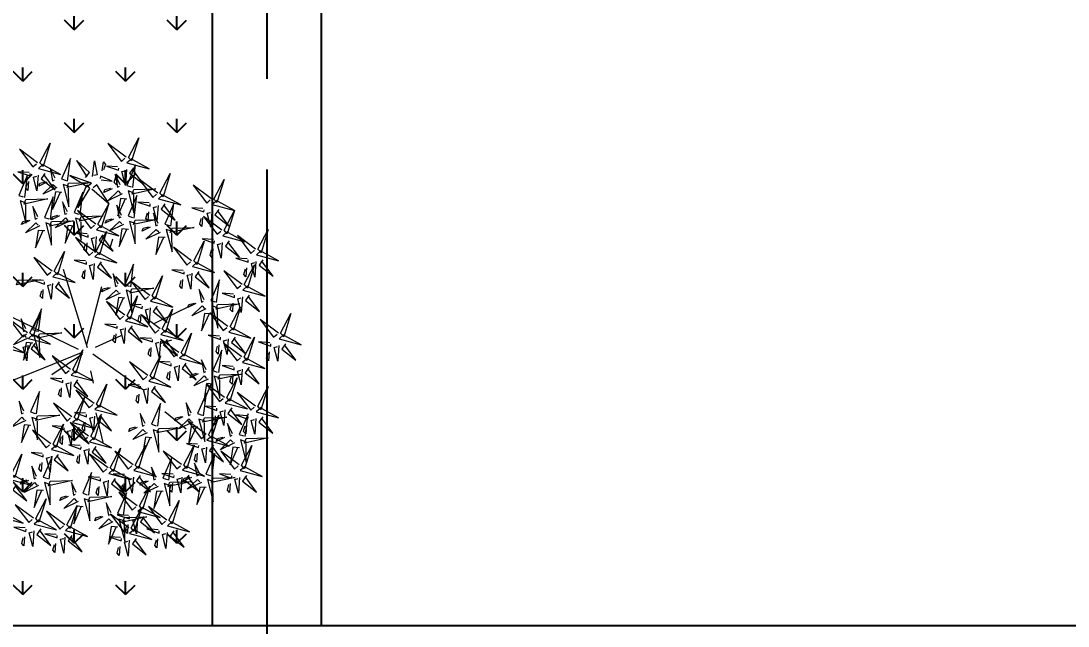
# Model space of a CAD drawing. Header units: inches. Extents: x -9 to 337, y -247 to 209.
# Drawn here: x 36.555 to 37.997, y 44.858 to 45.691 of the extents above; entities that cross this region are included whole.
import ezdxf
from ezdxf.enums import TextEntityAlignment as Align

# ---------------------------------------------------------------- set-up
doc = ezdxf.new("R2010")
doc.units = ezdxf.units.IN
doc.header["$MEASUREMENT"] = 0
doc.header["$PDMODE"] = 34
doc.linetypes.add('CENTER2', pattern=[1.125, 0.75, -0.125, 0.125, -0.125])
doc.layers.add('Croto', color=16, linetype='Continuous', lineweight=5)
doc.styles.add('MONOTXT4', font='monotxt4.shx')
doc.styles.get("Standard").update_dxf_attribs({"font": 'arial.ttf'})
doc.dimstyles.new('E100', dxfattribs={"dimtxt": 0.15, "dimasz": 0.2, "dimexe": 0.15, "dimexo": 0.02, "dimgap": 0.09, "dimtad": 1, "dimzin": 0, "dimdsep": 46, "dimtxsty": 'MONOTXT4', "dimblk": 'DOTSMALL', "dimcen": 0.01, "dimdle": 0.15, "dimclrd": 1, "dimclre": 1, "dimclrt": 2, "dimadec": 0, "dimazin": 0, "dimtfac": 1, "dimtofl": 0, "dimtmove": 1, "dimatfit": 1, "dimldrblk": 'OPEN90', "dimfxl": 1, "dimtolj": 1, "dimtzin": 0, "dimarcsym": 0})

# ---------------------------------------------------------------- blocks, each defined once
blk = doc.blocks.new('A$C1CBF2075')
at = {"layer": 'Croto', "color": 32}
for p, q in [((0.3343, 0.3387), (0.3848, 0.4588)), ((0.3222, 0.3315), (0.2717, 0.4443)), ((0.1972, 0.4227), (0.1852, 0.4299)), ((0.3198, 0.3363), (0.2453, 0.3867)), ((0.4088, 0.3579), (0.4425, 0.3699)), ((0.3319, 0.3315), (0.4088, 0.3579)), ((0.3343, 0.3291), (0.3896, 0.3363)), ((0.3126, 0.3242), (0.2717, 0.3122)), ((0.3222, 0.3194), (0.3006, 0.2282)), ((0.3415, 0.3026), (0.3511, 0.2858)), ((0.2236, 0.293), (0.1611, 0.2762)), ((0.2357, 0.2642), (0.2188, 0.257)), ((0.3776, 0.2498), (0.3992, 0.209)), ((0.2982, 0.1825), (0.291, 0.1417))]:
    blk.add_line(p, q, dxfattribs=at)
at = {"layer": 'Croto', "color": 22}
for points in [[(0.1948, 0.5909), (0.202, 0.6245), (0.2044, 0.5909), (0.1972, 0.5909)], [(0.214, 0.5885), (0.2261, 0.6005), (0.2164, 0.5836), (0.214, 0.586)], [(0.19, 0.5836), (0.1996, 0.5836), (0.1804, 0.5548), (0.19, 0.5812)], [(0.1905, 0.556), (0.186, 0.5723), (0.1959, 0.5557), (0.1926, 0.5548)], [(0.2068, 0.5764), (0.2236, 0.5596), (0.214, 0.5788), (0.2092, 0.5764)], [(0.2236, 0.5788), (0.2333, 0.5692), (0.2333, 0.574), (0.2261, 0.5788)], [(0.2036, 0.5596), (0.2167, 0.5633), (0.2125, 0.5656), (0.2048, 0.5617)], [(0.2478, 0.5567), (0.2525, 0.565), (0.2682, 0.5341), (0.2499, 0.5555)], [(0.1635, 0.515), (0.1539, 0.5143), (0.1711, 0.5444), (0.1633, 0.5174)], [(0.1799, 0.5371), (0.1541, 0.5158), (0.1862, 0.5336), (0.1799, 0.5371)], [(0.1829, 0.5327), (0.1876, 0.541), (0.2033, 0.5101), (0.185, 0.5315)], [(0.1969, 0.533), (0.2037, 0.5402), (0.2244, 0.5231), (0.1981, 0.5351)], [(0.1974, 0.5438), (0.2204, 0.5502), (0.1989, 0.5512), (0.1986, 0.5459)], [(0.2367, 0.514), (0.211, 0.5368), (0.2414, 0.5223), (0.2379, 0.5161)], [(0.2482, 0.5295), (0.2437, 0.5459), (0.2536, 0.5293), (0.2503, 0.5284)], [(0.2613, 0.5332), (0.2744, 0.5369), (0.2702, 0.5392), (0.2625, 0.5353)], [(0.2098, 0.5055), (0.2052, 0.5219), (0.2151, 0.5053), (0.2119, 0.5043)], [(0.1398, 0.5085), (0.1287, 0.4957), (0.1371, 0.5131), (0.1397, 0.5109)], [(0.1982, 0.4899), (0.1725, 0.5127), (0.2029, 0.4983), (0.1994, 0.492)], [(0.2229, 0.5092), (0.2359, 0.5128), (0.2318, 0.5152), (0.224, 0.5113)], [(0.2406, 0.5062), (0.2453, 0.5146), (0.261, 0.4837), (0.2427, 0.5051)], [(0.2546, 0.5066), (0.2614, 0.5138), (0.2821, 0.4966), (0.2558, 0.5087)], [(0.0842, 0.502), (0.0938, 0.502), (0.0745, 0.4732), (0.0842, 0.4996)], [(0.1363, 0.4876), (0.1494, 0.4912), (0.1452, 0.4936), (0.1375, 0.4897)], [(0.19, 0.4636), (0.1972, 0.4972), (0.1996, 0.4636), (0.1924, 0.4636)], [(0.2021, 0.4822), (0.2069, 0.4906), (0.2225, 0.4597), (0.2042, 0.481)], [(0.2161, 0.4826), (0.223, 0.4898), (0.2436, 0.4726), (0.2173, 0.4847)], [(0.2167, 0.4933), (0.2396, 0.4997), (0.2181, 0.5008), (0.2179, 0.4954)], [(0.1301, 0.4717), (0.153, 0.4781), (0.1316, 0.4792), (0.1313, 0.4738)], [(0.1991, 0.4867), (0.1733, 0.4653), (0.2054, 0.4831), (0.1991, 0.4867)], [(0.1156, 0.4606), (0.1203, 0.469), (0.1359, 0.4381), (0.1176, 0.4594)], [(0.1296, 0.461), (0.1364, 0.4682), (0.157, 0.451), (0.1307, 0.4631)], [(0.1876, 0.4612), (0.1563, 0.4732), (0.1876, 0.4539), (0.1876, 0.4612)], [(0.2092, 0.4612), (0.2212, 0.4732), (0.2116, 0.4564), (0.2092, 0.4588)], [(0.2838, 0.4515), (0.2525, 0.4636), (0.2838, 0.4443), (0.2838, 0.4515)], [(0.3054, 0.4515), (0.3174, 0.4636), (0.3078, 0.4467), (0.3054, 0.4491)], [(0.1405, 0.4323), (0.1148, 0.4551), (0.1452, 0.4407), (0.1417, 0.4344)], [(0.1651, 0.4515), (0.1782, 0.4552), (0.174, 0.4576), (0.1663, 0.4536)], [(0.1852, 0.4564), (0.1948, 0.4564), (0.1756, 0.4275), (0.1852, 0.4539)], [(0.1924, 0.4443), (0.202, 0.4419), (0.1972, 0.4155), (0.1948, 0.4443)], [(0.202, 0.4491), (0.2188, 0.4323), (0.2092, 0.4515), (0.2044, 0.4491)], [(0.2188, 0.4515), (0.2285, 0.4419), (0.2285, 0.4467), (0.2212, 0.4515)], [(0.2381, 0.4323), (0.2501, 0.4443), (0.2405, 0.4275), (0.2381, 0.4299)], [(0.2814, 0.4467), (0.291, 0.4467), (0.2717, 0.4179), (0.2814, 0.4443)], [(0.1414, 0.429), (0.1156, 0.4077), (0.1477, 0.4255), (0.1414, 0.429)], [(0.1584, 0.425), (0.1652, 0.4322), (0.1859, 0.415), (0.1596, 0.427)], [(0.214, 0.4275), (0.2236, 0.4275), (0.2044, 0.3987), (0.214, 0.4251)], [(0.2886, 0.4347), (0.2982, 0.4323), (0.2934, 0.4059), (0.291, 0.4347)], [(0.2982, 0.4395), (0.315, 0.4227), (0.3054, 0.4419), (0.3006, 0.4395)], [(0.3733, 0.4142), (0.3687, 0.4306), (0.3787, 0.414), (0.3754, 0.4131)], [(0.3752, 0.4083), (0.3824, 0.4419), (0.3848, 0.4083), (0.3776, 0.4083)], [(0.101, 0.4227), (0.1178, 0.4059), (0.1082, 0.4251), (0.1034, 0.4227)], [(0.1315, 0.4059), (0.1446, 0.4096), (0.1404, 0.4119), (0.1327, 0.408)], [(0.2212, 0.4155), (0.2309, 0.4131), (0.2261, 0.3867), (0.2236, 0.4155)], [(0.2309, 0.4203), (0.2477, 0.4035), (0.2381, 0.4227), (0.2333, 0.4203)], [(0.2477, 0.4227), (0.2573, 0.4131), (0.2573, 0.4179), (0.2501, 0.4227)], [(0.3617, 0.3987), (0.336, 0.4215), (0.3665, 0.407), (0.3629, 0.4008)], [(0.3727, 0.4059), (0.3415, 0.4179), (0.3727, 0.3987), (0.3727, 0.4059)], [(0.4088, 0.4179), (0.4184, 0.4179), (0.3992, 0.3891), (0.4088, 0.4155)], [(0.1253, 0.3901), (0.1482, 0.3965), (0.1267, 0.3975), (0.1265, 0.3921)], [(0.3627, 0.3954), (0.3368, 0.3741), (0.3689, 0.3919), (0.3627, 0.3954)], [(0.3703, 0.4011), (0.38, 0.4011), (0.3607, 0.3723), (0.3703, 0.3987)], [(0.3657, 0.3909), (0.3704, 0.3993), (0.386, 0.3684), (0.3677, 0.3898)], [(0.3872, 0.3939), (0.404, 0.3771), (0.3944, 0.3963), (0.3896, 0.3939)], [(0.1248, 0.3793), (0.1316, 0.3865), (0.1522, 0.3693), (0.1259, 0.3814)], [(0.2373, 0.3771), (0.2504, 0.3807), (0.2462, 0.3831), (0.2385, 0.3792)], [(0.3776, 0.3891), (0.3872, 0.3867), (0.3824, 0.3603), (0.38, 0.3891)], [(0.2311, 0.3612), (0.254, 0.3676), (0.2326, 0.3687), (0.2323, 0.3633)], [(0.2477, 0.3315), (0.2549, 0.3651), (0.2573, 0.3315), (0.2501, 0.3315)], [(0.1178, 0.3267), (0.125, 0.3603), (0.1275, 0.3267), (0.1202, 0.3267)], [(0.2136, 0.3546), (0.1877, 0.3332), (0.2198, 0.351), (0.2136, 0.3546)], [(0.1996, 0.3291), (0.2068, 0.3627), (0.2092, 0.3291), (0.202, 0.3291)], [(0.2166, 0.3501), (0.2213, 0.3585), (0.2369, 0.3276), (0.2187, 0.3489)], [(0.2306, 0.3505), (0.2374, 0.3577), (0.258, 0.3405), (0.2317, 0.3526)], [(0.3631, 0.3242), (0.3703, 0.3579), (0.3727, 0.3242), (0.3655, 0.3242)], [(0.1371, 0.3242), (0.1491, 0.3363), (0.1395, 0.3194), (0.1371, 0.3218)], [(0.2453, 0.3291), (0.214, 0.3411), (0.2453, 0.3218), (0.2453, 0.3291)], [(0.2188, 0.3267), (0.2309, 0.3387), (0.2212, 0.3218), (0.2188, 0.3242)], [(0.2669, 0.3291), (0.279, 0.3411), (0.2693, 0.3242), (0.2669, 0.3267)], [(0.3824, 0.3218), (0.3944, 0.3339), (0.3848, 0.317), (0.3824, 0.3194)], [(0.4575, 0.323), (0.4529, 0.3394), (0.4628, 0.3227), (0.4595, 0.3218)], [(0.2285, 0.317), (0.2381, 0.3074), (0.2381, 0.3122), (0.2309, 0.317)], [(0.2429, 0.3242), (0.2525, 0.3242), (0.2333, 0.2954), (0.2429, 0.3218)], [(0.2766, 0.3194), (0.2862, 0.3098), (0.2862, 0.3146), (0.279, 0.3194)], [(0.3583, 0.317), (0.3679, 0.317), (0.3487, 0.2882), (0.3583, 0.3146)], [(0.4644, 0.3108), (0.4873, 0.3172), (0.4658, 0.3183), (0.4656, 0.3129)], [(0.1467, 0.3146), (0.1563, 0.305), (0.1563, 0.3098), (0.1491, 0.3146)], [(0.202, 0.3098), (0.2116, 0.3074), (0.2068, 0.281), (0.2044, 0.3098)], [(0.2212, 0.281), (0.2285, 0.3146), (0.2309, 0.281), (0.2236, 0.281)], [(0.2501, 0.3122), (0.2597, 0.3098), (0.2549, 0.2834), (0.2525, 0.3122)], [(0.3655, 0.305), (0.3752, 0.3026), (0.3703, 0.2762), (0.3679, 0.305)], [(0.3752, 0.3098), (0.392, 0.293), (0.3824, 0.3122), (0.3776, 0.3098)], [(0.392, 0.3122), (0.4016, 0.3026), (0.4016, 0.3074), (0.3944, 0.3122)], [(0.4088, 0.269), (0.416, 0.3026), (0.4184, 0.269), (0.4112, 0.269)], [(0.4468, 0.3041), (0.421, 0.2828), (0.4531, 0.3006), (0.4468, 0.3041)], [(0.4498, 0.2997), (0.4546, 0.3081), (0.4702, 0.2771), (0.4519, 0.2985)], [(0.4638, 0.3001), (0.4706, 0.3073), (0.4913, 0.2901), (0.465, 0.3022)], [(0.2188, 0.2786), (0.1876, 0.2906), (0.2188, 0.2714), (0.2188, 0.2786)], [(0.2405, 0.2786), (0.2525, 0.2906), (0.2429, 0.2738), (0.2405, 0.2762)], [(0.4593, 0.2594), (0.4665, 0.293), (0.4689, 0.2594), (0.4617, 0.2594)], [(0.2164, 0.2738), (0.2261, 0.2738), (0.2068, 0.245), (0.2164, 0.2714)], [(0.2333, 0.2666), (0.2501, 0.2498), (0.2405, 0.269), (0.2357, 0.2666)], [(0.2501, 0.269), (0.2597, 0.2594), (0.2597, 0.2642), (0.2525, 0.269)], [(0.2814, 0.2402), (0.2886, 0.2738), (0.291, 0.2402), (0.2838, 0.2402)], [(0.4064, 0.2666), (0.3752, 0.2786), (0.4064, 0.2594), (0.4064, 0.2666)], [(0.3896, 0.2594), (0.4016, 0.2714), (0.392, 0.2546), (0.3896, 0.257)], [(0.4281, 0.2666), (0.4401, 0.2786), (0.4305, 0.2618), (0.4281, 0.2642)], [(0.4786, 0.257), (0.4906, 0.269), (0.481, 0.2522), (0.4786, 0.2546)], [(0.5339, 0.2642), (0.5026, 0.2762), (0.5339, 0.257), (0.5339, 0.2642)], [(0.1348, 0.2468), (0.1395, 0.2552), (0.1552, 0.2243), (0.1369, 0.2457)], [(0.2236, 0.2618), (0.2333, 0.2594), (0.2285, 0.233), (0.2261, 0.2618)], [(0.3655, 0.2546), (0.3752, 0.2546), (0.3559, 0.2258), (0.3655, 0.2522)], [(0.404, 0.2618), (0.4136, 0.2618), (0.3944, 0.233), (0.404, 0.2594)], [(0.4208, 0.2546), (0.4377, 0.2378), (0.4281, 0.257), (0.4232, 0.2546)], [(0.4377, 0.257), (0.4473, 0.2474), (0.4473, 0.2522), (0.4401, 0.257)], [(0.5315, 0.2594), (0.5411, 0.2594), (0.5218, 0.2306), (0.5315, 0.257)], [(0.2212, 0.233), (0.19, 0.245), (0.2212, 0.2258), (0.2212, 0.233)], [(0.2429, 0.233), (0.2549, 0.245), (0.2453, 0.2282), (0.2429, 0.2306)], [(0.3006, 0.2378), (0.3126, 0.2498), (0.303, 0.233), (0.3006, 0.2354)], [(0.3727, 0.2426), (0.3824, 0.2402), (0.3776, 0.2138), (0.3752, 0.2426)], [(0.4064, 0.2282), (0.3752, 0.2402), (0.4064, 0.221), (0.4064, 0.2282)], [(0.3824, 0.2474), (0.3992, 0.2306), (0.3896, 0.2498), (0.3848, 0.2474)], [(0.3992, 0.2498), (0.4088, 0.2402), (0.4088, 0.245), (0.4016, 0.2498)], [(0.4112, 0.2498), (0.4208, 0.2474), (0.416, 0.221), (0.4136, 0.2498)], [(0.4281, 0.2282), (0.4401, 0.2402), (0.4305, 0.2234), (0.4281, 0.2258)], [(0.4545, 0.2522), (0.4641, 0.2522), (0.4449, 0.2234), (0.4545, 0.2498)], [(0.4964, 0.2209), (0.4707, 0.2437), (0.5011, 0.2293), (0.4976, 0.223)], [(0.4713, 0.245), (0.4882, 0.2282), (0.4786, 0.2474), (0.4737, 0.245)], [(0.4882, 0.2474), (0.4978, 0.2378), (0.4978, 0.2426), (0.4906, 0.2474)], [(0.5211, 0.2402), (0.5341, 0.2438), (0.53, 0.2462), (0.5222, 0.2423)], [(0.2188, 0.2282), (0.2285, 0.2282), (0.2092, 0.1994), (0.2188, 0.2258)], [(0.2357, 0.221), (0.2525, 0.2042), (0.2429, 0.2234), (0.2381, 0.221)], [(0.2525, 0.2234), (0.2621, 0.2138), (0.2621, 0.2186), (0.2549, 0.2234)], [(0.2766, 0.233), (0.2862, 0.233), (0.2669, 0.2042), (0.2766, 0.2306)], [(0.3102, 0.2282), (0.3198, 0.2186), (0.3198, 0.2234), (0.3126, 0.2282)], [(0.404, 0.2234), (0.4136, 0.2234), (0.3944, 0.1945), (0.404, 0.221)], [(0.5149, 0.2243), (0.5378, 0.2307), (0.5163, 0.2318), (0.5161, 0.2264)], [(0.5531, 0.1921), (0.5603, 0.2258), (0.5627, 0.1921), (0.5555, 0.1921)], [(0.5796, 0.2258), (0.5892, 0.2258), (0.5699, 0.197), (0.5796, 0.2234)], [(0.2261, 0.2162), (0.2357, 0.2138), (0.2309, 0.1873), (0.2285, 0.2162)], [(0.2838, 0.221), (0.2934, 0.2186), (0.2886, 0.1921), (0.2862, 0.221)], [(0.4112, 0.2114), (0.4208, 0.209), (0.416, 0.1825), (0.4136, 0.2114)], [(0.4208, 0.2162), (0.4377, 0.1994), (0.4281, 0.2186), (0.4232, 0.2162)], [(0.4377, 0.2186), (0.4473, 0.209), (0.4473, 0.2138), (0.4401, 0.2186)], [(0.4973, 0.2177), (0.4715, 0.1963), (0.5036, 0.2141), (0.4973, 0.2177)], [(0.5143, 0.2136), (0.5211, 0.2208), (0.5418, 0.2036), (0.5155, 0.2157)], [(0.1443, 0.197), (0.1539, 0.1945), (0.1491, 0.1681), (0.1467, 0.197)], [(0.2229, 0.1921), (0.2359, 0.1958), (0.2318, 0.1982), (0.224, 0.1942)], [(0.3209, 0.1729), (0.2951, 0.1957), (0.3256, 0.1813), (0.322, 0.175)], [(0.3455, 0.1921), (0.3586, 0.1958), (0.3544, 0.1982), (0.3467, 0.1942)], [(0.4791, 0.1789), (0.4745, 0.1952), (0.4845, 0.1786), (0.4812, 0.1777)], [(0.5507, 0.1897), (0.5194, 0.2018), (0.5507, 0.1825), (0.5507, 0.1897)], [(0.5723, 0.1897), (0.5844, 0.2018), (0.5747, 0.1849), (0.5723, 0.1873)], [(0.2167, 0.1763), (0.2396, 0.1827), (0.2181, 0.1838), (0.2179, 0.1784)], [(0.3393, 0.1763), (0.3622, 0.1827), (0.3408, 0.1838), (0.3405, 0.1784)], [(0.3872, 0.1537), (0.3944, 0.1873), (0.3968, 0.1537), (0.3896, 0.1537)], [(0.4377, 0.1729), (0.4497, 0.1849), (0.4401, 0.1681), (0.4377, 0.1705)], [(0.4676, 0.1633), (0.4418, 0.1861), (0.4723, 0.1717), (0.4687, 0.1654)], [(0.486, 0.1667), (0.5089, 0.1731), (0.4875, 0.1741), (0.4872, 0.1688)], [(0.5483, 0.1849), (0.5579, 0.1849), (0.5387, 0.1561), (0.5483, 0.1825)], [(0.5651, 0.1777), (0.582, 0.1609), (0.5723, 0.1801), (0.5675, 0.1777)], [(0.582, 0.1801), (0.5916, 0.1705), (0.5916, 0.1753), (0.5844, 0.1801)], [(0.2161, 0.1656), (0.223, 0.1728), (0.2436, 0.1556), (0.2173, 0.1676)], [(0.3248, 0.1652), (0.3295, 0.1735), (0.3452, 0.1426), (0.3269, 0.164)], [(0.3388, 0.1656), (0.3456, 0.1728), (0.3662, 0.1556), (0.34, 0.1676)], [(0.4136, 0.1681), (0.4232, 0.1681), (0.404, 0.1393), (0.4136, 0.1657)], [(0.4064, 0.1513), (0.4184, 0.1633), (0.4088, 0.1465), (0.4064, 0.1489)], [(0.4305, 0.1609), (0.4473, 0.1441), (0.4377, 0.1633), (0.4329, 0.1609)], [(0.4685, 0.16), (0.4426, 0.1387), (0.4747, 0.1565), (0.4685, 0.16)], [(0.4473, 0.1633), (0.4569, 0.1537), (0.4569, 0.1585), (0.4497, 0.1633)], [(0.4208, 0.1561), (0.4305, 0.1537), (0.4257, 0.1273), (0.4232, 0.1561)], [(0.19, 0.0985), (0.1972, 0.1321), (0.1996, 0.0985), (0.1924, 0.0985)], [(0.2622, 0.1315), (0.267, 0.1399), (0.2826, 0.109), (0.2643, 0.1304)], [(0.416, 0.1417), (0.4257, 0.1321), (0.4257, 0.1369), (0.4184, 0.1417)], [(0.4483, 0.1056), (0.4226, 0.1285), (0.453, 0.114), (0.4495, 0.1077)], [(0.3617, 0.1008), (0.336, 0.1236), (0.3665, 0.1092), (0.3629, 0.1029)], [(0.4497, 0.0793), (0.4593, 0.0793), (0.4401, 0.0504), (0.4497, 0.0769)], [(0.4016, 0.0552), (0.3703, 0.0673), (0.4016, 0.048), (0.4016, 0.0552)], [(0.3097, 0.0591), (0.2839, 0.0378), (0.316, 0.0556), (0.3097, 0.0591)]]:
    blk.add_lwpolyline(points, dxfattribs=at)
at = {"layer": 'Croto', "color": 40}
for points in [[(0.1924, 0.5885), (0.1611, 0.6005), (0.1924, 0.5812), (0.1924, 0.5885)], [(0.2439, 0.5644), (0.2182, 0.5872), (0.2486, 0.5728), (0.2451, 0.5665)], [(0.1972, 0.5716), (0.2068, 0.5692), (0.202, 0.5428), (0.1996, 0.5716)], [(0.1554, 0.5265), (0.1457, 0.5282), (0.1486, 0.5549), (0.153, 0.5263)], [(0.2448, 0.5611), (0.219, 0.5398), (0.2511, 0.5576), (0.2448, 0.5611)], [(0.1462, 0.521), (0.1282, 0.5366), (0.1392, 0.5181), (0.1438, 0.5208)], [(0.2552, 0.5174), (0.2781, 0.5238), (0.2566, 0.5248), (0.2563, 0.5194)], [(0.1614, 0.5101), (0.1935, 0.5003), (0.1609, 0.5172), (0.1614, 0.5101)], [(0.2376, 0.5107), (0.2118, 0.4894), (0.2439, 0.5071), (0.2376, 0.5107)], [(0.3338, 0.4771), (0.308, 0.4557), (0.3401, 0.4735), (0.3338, 0.4771)], [(0.152, 0.4479), (0.1475, 0.4642), (0.1574, 0.4476), (0.1541, 0.4467)], [(0.2188, 0.4347), (0.2261, 0.4684), (0.2285, 0.4347), (0.2212, 0.4347)], [(0.1444, 0.4246), (0.1491, 0.4329), (0.1648, 0.402), (0.1465, 0.4234)], [(0.3797, 0.3913), (0.3865, 0.3985), (0.4071, 0.3814), (0.3808, 0.3934)], [(0.3802, 0.4021), (0.4031, 0.4085), (0.3817, 0.4095), (0.3814, 0.4042)], [(0.2242, 0.3734), (0.2196, 0.3898), (0.2296, 0.3732), (0.2263, 0.3722)], [(0.1948, 0.3218), (0.2044, 0.3218), (0.1852, 0.293), (0.1948, 0.3194)], [(0.2597, 0.317), (0.2766, 0.3002), (0.2669, 0.3194), (0.2621, 0.317)], [(0.3703, 0.2618), (0.3776, 0.2954), (0.38, 0.2618), (0.3727, 0.2618)], [(0.2236, 0.2354), (0.2309, 0.269), (0.2333, 0.2354), (0.2261, 0.2354)], [(0.4569, 0.257), (0.4257, 0.269), (0.4569, 0.2498), (0.4569, 0.257)], [(0.508, 0.2365), (0.5034, 0.2529), (0.5133, 0.2362), (0.51, 0.2353)], [(0.5387, 0.2474), (0.5483, 0.245), (0.5435, 0.2186), (0.5411, 0.2474)], [(0.4184, 0.1753), (0.4257, 0.209), (0.4281, 0.1753), (0.4208, 0.1753)], [(0.4922, 0.1825), (0.5053, 0.1862), (0.5011, 0.1885), (0.4934, 0.1846)], [(0.5242, 0.1537), (0.5315, 0.1873), (0.5339, 0.1537), (0.5267, 0.1537)], [(0.5555, 0.1729), (0.5651, 0.1705), (0.5603, 0.1441), (0.5579, 0.1729)]]:
    blk.add_lwpolyline(points, dxfattribs=at)
at = {"layer": 'Croto', "color": 16}
for points in [[(0.179, 0.5404), (0.1532, 0.5632), (0.1837, 0.5488), (0.1802, 0.5425)], [(0.089, 0.5092), (0.0962, 0.5428), (0.0986, 0.5092), (0.0914, 0.5092)], [(0.1296, 0.5174), (0.1193, 0.5263), (0.1196, 0.5215), (0.1272, 0.5173)], [(0.0866, 0.5068), (0.0553, 0.5188), (0.0866, 0.4996), (0.0866, 0.5068)], [(0.1082, 0.5068), (0.1202, 0.5188), (0.1106, 0.502), (0.1082, 0.5044)], [(0.1592, 0.5075), (0.1544, 0.4734), (0.1496, 0.5068), (0.1568, 0.5073)], [(0.1116, 0.4683), (0.0859, 0.4911), (0.1164, 0.4767), (0.1128, 0.4704)], [(0.0914, 0.49), (0.101, 0.4876), (0.0962, 0.4612), (0.0938, 0.49)], [(0.101, 0.4948), (0.1178, 0.478), (0.1082, 0.4972), (0.1034, 0.4948)], [(0.1178, 0.4972), (0.1275, 0.4876), (0.1275, 0.4924), (0.1202, 0.4972)], [(0.1232, 0.4839), (0.1186, 0.5003), (0.1286, 0.4836), (0.1253, 0.4827)], [(0.2862, 0.4539), (0.2934, 0.4876), (0.2958, 0.4539), (0.2886, 0.4539)], [(0.1126, 0.4651), (0.0867, 0.4437), (0.1188, 0.4615), (0.1126, 0.4651)], [(0.089, 0.4371), (0.0962, 0.4708), (0.0986, 0.4371), (0.0914, 0.4371)], [(0.0866, 0.4347), (0.0553, 0.4467), (0.0866, 0.4275), (0.0866, 0.4347)], [(0.1082, 0.4347), (0.1202, 0.4467), (0.1106, 0.4299), (0.1082, 0.4323)], [(0.159, 0.4357), (0.1819, 0.4421), (0.1604, 0.4432), (0.1601, 0.4378)], [(0.2164, 0.4323), (0.1852, 0.4443), (0.2164, 0.4251), (0.2164, 0.4323)], [(0.0842, 0.4299), (0.0938, 0.4299), (0.0745, 0.4011), (0.0842, 0.4275)], [(0.315, 0.4419), (0.3246, 0.4323), (0.3246, 0.4371), (0.3174, 0.4419)], [(0.0337, 0.3771), (0.0409, 0.4107), (0.0433, 0.3771), (0.0361, 0.3771)], [(0.0914, 0.4179), (0.101, 0.4155), (0.0962, 0.3891), (0.0938, 0.4179)], [(0.1184, 0.4022), (0.1138, 0.4186), (0.1237, 0.402), (0.1205, 0.4011)], [(0.1178, 0.4251), (0.1275, 0.4155), (0.1275, 0.4203), (0.1202, 0.4251)], [(0.1068, 0.3867), (0.0811, 0.4095), (0.1116, 0.395), (0.108, 0.3888)], [(0.0313, 0.3747), (0, 0.3867), (0.0313, 0.3675), (0.0313, 0.3747)], [(0.0529, 0.3747), (0.0649, 0.3867), (0.0553, 0.3699), (0.0529, 0.3723)], [(0.1077, 0.3834), (0.0819, 0.3621), (0.114, 0.3798), (0.1077, 0.3834)], [(0.1107, 0.3789), (0.1155, 0.3873), (0.1311, 0.3564), (0.1128, 0.3778)], [(0.2126, 0.3578), (0.1869, 0.3806), (0.2174, 0.3662), (0.2138, 0.3599)], [(0.0289, 0.3699), (0.0385, 0.3699), (0.0192, 0.3411), (0.0289, 0.3675)], [(0.0457, 0.3627), (0.0625, 0.3459), (0.0529, 0.3651), (0.0481, 0.3627)], [(0.0529, 0.3315), (0.0601, 0.3651), (0.0625, 0.3315), (0.0553, 0.3315)], [(0.0625, 0.3651), (0.0721, 0.3555), (0.0721, 0.3603), (0.0649, 0.3651)], [(0.0361, 0.3579), (0.0457, 0.3555), (0.0409, 0.3291), (0.0385, 0.3579)], [(0.0505, 0.3291), (0.0192, 0.3411), (0.0505, 0.3218), (0.0505, 0.3291)], [(0.0721, 0.3291), (0.0842, 0.3411), (0.0745, 0.3242), (0.0721, 0.3267)], [(0.1154, 0.3242), (0.0842, 0.3363), (0.1154, 0.317), (0.1154, 0.3242)], [(0.1972, 0.3267), (0.1659, 0.3387), (0.1972, 0.3194), (0.1972, 0.3267)], [(0.3607, 0.3218), (0.3295, 0.3339), (0.3607, 0.3146), (0.3607, 0.3218)], [(0.0481, 0.3242), (0.0577, 0.3242), (0.0385, 0.2954), (0.0481, 0.3218)], [(0.0649, 0.317), (0.0818, 0.3002), (0.0721, 0.3194), (0.0673, 0.317)], [(0.0818, 0.3194), (0.0914, 0.3098), (0.0914, 0.3146), (0.0842, 0.3194)], [(0.113, 0.3194), (0.1226, 0.3194), (0.1034, 0.2906), (0.113, 0.317)], [(0.2116, 0.3146), (0.2285, 0.2978), (0.2188, 0.317), (0.214, 0.3146)], [(0.4459, 0.3074), (0.4202, 0.3302), (0.4506, 0.3158), (0.4471, 0.3095)], [(0.0337, 0.2762), (0.0409, 0.3098), (0.0433, 0.2762), (0.0361, 0.2762)], [(0.0553, 0.3122), (0.0649, 0.3098), (0.0601, 0.2834), (0.0577, 0.3122)], [(0.1202, 0.3074), (0.1299, 0.305), (0.125, 0.2786), (0.1226, 0.3074)], [(0.1299, 0.3122), (0.1467, 0.2954), (0.1371, 0.3146), (0.1323, 0.3122)], [(0.0313, 0.2738), (0, 0.2858), (0.0313, 0.2666), (0.0313, 0.2738)], [(0.0529, 0.2738), (0.0649, 0.2858), (0.0553, 0.269), (0.0529, 0.2714)], [(0.1424, 0.2701), (0.1379, 0.2865), (0.1478, 0.2699), (0.1445, 0.269)], [(0.0289, 0.269), (0.0385, 0.269), (0.0192, 0.2402), (0.0289, 0.2666)], [(0.0842, 0.2498), (0.0914, 0.2834), (0.0938, 0.2498), (0.0866, 0.2498)], [(0.1309, 0.2546), (0.1051, 0.2774), (0.1356, 0.2629), (0.1321, 0.2567)], [(0.1555, 0.2738), (0.1686, 0.2775), (0.1644, 0.2798), (0.1567, 0.2759)], [(0.3679, 0.2594), (0.3367, 0.2714), (0.3679, 0.2522), (0.3679, 0.2594)], [(0.0361, 0.257), (0.0457, 0.2546), (0.0409, 0.2282), (0.0385, 0.257)], [(0.0457, 0.2618), (0.0625, 0.245), (0.0529, 0.2642), (0.0481, 0.2618)], [(0.0818, 0.2474), (0.0505, 0.2594), (0.0818, 0.2402), (0.0818, 0.2474)], [(0.0625, 0.2642), (0.0721, 0.2546), (0.0721, 0.2594), (0.0649, 0.2642)], [(0.1034, 0.2474), (0.1154, 0.2594), (0.1058, 0.2426), (0.1034, 0.245)], [(0.1488, 0.2472), (0.1556, 0.2544), (0.1763, 0.2372), (0.15, 0.2493)], [(0.1493, 0.258), (0.1723, 0.2644), (0.1508, 0.2654), (0.1505, 0.26)], [(0.4088, 0.2306), (0.416, 0.2642), (0.4184, 0.2306), (0.4112, 0.2306)], [(0.0794, 0.2426), (0.089, 0.2426), (0.0697, 0.2138), (0.0794, 0.2402)], [(0.0962, 0.2354), (0.113, 0.2186), (0.1034, 0.2378), (0.0986, 0.2354)], [(0.1318, 0.2513), (0.106, 0.23), (0.1381, 0.2477), (0.1318, 0.2513)], [(0.113, 0.2378), (0.1226, 0.2282), (0.1226, 0.233), (0.1154, 0.2378)], [(0.1419, 0.2162), (0.1491, 0.2498), (0.1515, 0.2162), (0.1443, 0.2162)], [(0.279, 0.2378), (0.2477, 0.2498), (0.279, 0.2306), (0.279, 0.2378)], [(0.4617, 0.2402), (0.4713, 0.2378), (0.4665, 0.2114), (0.4641, 0.2402)], [(0.0866, 0.2306), (0.0962, 0.2282), (0.0914, 0.2018), (0.089, 0.2306)], [(0.1395, 0.2138), (0.1082, 0.2258), (0.1395, 0.2066), (0.1395, 0.2138)], [(0.1611, 0.2138), (0.1731, 0.2258), (0.1635, 0.209), (0.1611, 0.2114)], [(0.2934, 0.2258), (0.3102, 0.209), (0.3006, 0.2282), (0.2958, 0.2258)], [(0.5003, 0.2132), (0.5051, 0.2216), (0.5207, 0.1907), (0.5024, 0.212)], [(0.1371, 0.209), (0.1467, 0.209), (0.1275, 0.1801), (0.1371, 0.2066)], [(0.0914, 0.1585), (0.0986, 0.1921), (0.101, 0.1585), (0.0938, 0.1585)], [(0.1539, 0.2018), (0.1707, 0.1849), (0.1611, 0.2042), (0.1563, 0.2018)], [(0.1563, 0.1681), (0.1635, 0.2018), (0.1659, 0.1681), (0.1587, 0.1681)], [(0.1707, 0.2042), (0.1804, 0.1945), (0.1804, 0.1994), (0.1731, 0.2042)], [(0.1982, 0.1729), (0.1725, 0.1957), (0.2029, 0.1813), (0.1994, 0.175)], [(0.2098, 0.1885), (0.2052, 0.2048), (0.2151, 0.1882), (0.2119, 0.1873)], [(0.3324, 0.1885), (0.3279, 0.2048), (0.3378, 0.1882), (0.3345, 0.1873)], [(0.1539, 0.1657), (0.1226, 0.1777), (0.1539, 0.1585), (0.1539, 0.1657)], [(0.1756, 0.1657), (0.1876, 0.1777), (0.178, 0.1609), (0.1756, 0.1633)], [(0.416, 0.1729), (0.3848, 0.1849), (0.416, 0.1657), (0.416, 0.1729)], [(0.089, 0.1561), (0.0577, 0.1681), (0.089, 0.1489), (0.089, 0.1561)], [(0.1106, 0.1561), (0.1226, 0.1681), (0.113, 0.1513), (0.1106, 0.1537)], [(0.1515, 0.1609), (0.1611, 0.1609), (0.1419, 0.1321), (0.1515, 0.1585)], [(0.1991, 0.1696), (0.1733, 0.1483), (0.2054, 0.1661), (0.1991, 0.1696)], [(0.2021, 0.1652), (0.2069, 0.1735), (0.2225, 0.1426), (0.2042, 0.164)], [(0.2164, 0.1393), (0.2236, 0.1729), (0.2261, 0.1393), (0.2188, 0.1393)], [(0.2583, 0.1393), (0.2326, 0.1621), (0.2631, 0.1477), (0.2595, 0.1414)], [(0.2699, 0.1548), (0.2653, 0.1712), (0.2752, 0.1546), (0.272, 0.1537)], [(0.283, 0.1585), (0.2961, 0.1622), (0.2919, 0.1645), (0.2842, 0.1606)], [(0.3218, 0.1696), (0.296, 0.1483), (0.328, 0.1661), (0.3218, 0.1696)], [(0.3848, 0.1513), (0.3535, 0.1633), (0.3848, 0.1441), (0.3848, 0.1513)], [(0.4715, 0.1556), (0.4762, 0.1639), (0.4918, 0.133), (0.4736, 0.1544)], [(0.4855, 0.1559), (0.4923, 0.1631), (0.5129, 0.146), (0.4867, 0.158)], [(0.5218, 0.1513), (0.4906, 0.1633), (0.5218, 0.1441), (0.5218, 0.1513)], [(0.5435, 0.1513), (0.5555, 0.1633), (0.5459, 0.1465), (0.5435, 0.1489)], [(0.0866, 0.1513), (0.0962, 0.1513), (0.077, 0.1225), (0.0866, 0.1489)], [(0.1034, 0.1441), (0.1202, 0.1273), (0.1106, 0.1465), (0.1058, 0.1441)], [(0.1202, 0.1465), (0.1299, 0.1369), (0.1299, 0.1417), (0.1226, 0.1465)], [(0.1587, 0.1489), (0.1683, 0.1465), (0.1635, 0.1201), (0.1611, 0.1489)], [(0.1683, 0.1537), (0.1852, 0.1369), (0.1756, 0.1561), (0.1707, 0.1537)], [(0.214, 0.1369), (0.1828, 0.1489), (0.214, 0.1297), (0.214, 0.1369)], [(0.1852, 0.1561), (0.1948, 0.1465), (0.1948, 0.1513), (0.1876, 0.1561)], [(0.2357, 0.1369), (0.2477, 0.1489), (0.2381, 0.1321), (0.2357, 0.1345)], [(0.2741, 0.1153), (0.2814, 0.1489), (0.2838, 0.1153), (0.2766, 0.1153)], [(0.2768, 0.1427), (0.2997, 0.1491), (0.2782, 0.1501), (0.278, 0.1448)], [(0.3824, 0.1465), (0.392, 0.1465), (0.3727, 0.1177), (0.3824, 0.1441)], [(0.5194, 0.1465), (0.5291, 0.1465), (0.5098, 0.1177), (0.5194, 0.1441)], [(0.0938, 0.1393), (0.1034, 0.1369), (0.0986, 0.1105), (0.0962, 0.1393)], [(0.2116, 0.1321), (0.2212, 0.1321), (0.202, 0.1033), (0.2116, 0.1297)], [(0.2285, 0.1249), (0.2453, 0.1081), (0.2357, 0.1273), (0.2309, 0.1249)], [(0.2592, 0.136), (0.2334, 0.1147), (0.2655, 0.1325), (0.2592, 0.136)], [(0.2453, 0.1273), (0.2549, 0.1177), (0.2549, 0.1225), (0.2477, 0.1273)], [(0.2763, 0.1319), (0.2831, 0.1391), (0.3037, 0.122), (0.2774, 0.134)], [(0.3319, 0.1057), (0.3391, 0.1393), (0.3415, 0.1057), (0.3343, 0.1057)], [(0.3733, 0.1164), (0.3687, 0.1328), (0.3787, 0.1162), (0.3754, 0.1152)], [(0.3896, 0.1345), (0.3992, 0.1321), (0.3944, 0.1057), (0.392, 0.1345)], [(0.3992, 0.1393), (0.416, 0.1225), (0.4064, 0.1417), (0.4016, 0.1393)], [(0.4232, 0.1033), (0.4305, 0.1369), (0.4329, 0.1033), (0.4257, 0.1033)], [(0.4599, 0.1212), (0.4553, 0.1376), (0.4652, 0.121), (0.462, 0.12)], [(0.473, 0.1249), (0.486, 0.1285), (0.4819, 0.1309), (0.4741, 0.127)], [(0.5267, 0.1345), (0.5363, 0.1321), (0.5315, 0.1057), (0.5291, 0.1345)], [(0.5363, 0.1393), (0.5531, 0.1225), (0.5435, 0.1417), (0.5387, 0.1393)], [(0.5531, 0.1417), (0.5627, 0.1321), (0.5627, 0.1369), (0.5555, 0.1417)], [(0.2188, 0.1201), (0.2285, 0.1177), (0.2236, 0.0913), (0.2212, 0.1201)], [(0.2717, 0.1129), (0.2405, 0.1249), (0.2717, 0.1057), (0.2717, 0.1129)], [(0.2934, 0.1129), (0.3054, 0.1249), (0.2958, 0.1081), (0.2934, 0.1105)], [(0.3295, 0.1033), (0.2982, 0.1153), (0.3295, 0.0961), (0.3295, 0.1033)], [(0.3511, 0.1033), (0.3631, 0.1153), (0.3535, 0.0985), (0.3511, 0.1009)], [(0.3802, 0.1042), (0.4031, 0.1106), (0.3817, 0.1117), (0.3814, 0.1063)], [(0.3864, 0.1201), (0.3995, 0.1237), (0.3953, 0.1261), (0.3876, 0.1222)], [(0.4208, 0.1009), (0.3896, 0.1129), (0.4208, 0.0937), (0.4208, 0.1009)], [(0.4425, 0.1009), (0.4545, 0.1129), (0.4449, 0.0961), (0.4425, 0.0985)], [(0.4545, 0.0865), (0.4617, 0.1201), (0.4641, 0.0865), (0.4569, 0.0865)], [(0.4668, 0.109), (0.4897, 0.1154), (0.4682, 0.1165), (0.468, 0.1111)], [(0.1876, 0.0961), (0.1563, 0.1081), (0.1876, 0.0889), (0.1876, 0.0961)], [(0.2319, 0.0744), (0.2061, 0.0972), (0.2366, 0.0828), (0.2331, 0.0765)], [(0.2092, 0.0961), (0.2212, 0.1081), (0.2116, 0.0913), (0.2092, 0.0937)], [(0.2434, 0.09), (0.2389, 0.1064), (0.2488, 0.0897), (0.2455, 0.0888)], [(0.2565, 0.0937), (0.2696, 0.0973), (0.2654, 0.0997), (0.2577, 0.0958)], [(0.2693, 0.1081), (0.279, 0.1081), (0.2597, 0.0793), (0.2693, 0.1057)], [(0.2766, 0.0961), (0.2862, 0.0937), (0.2814, 0.0673), (0.279, 0.0961)], [(0.2862, 0.1009), (0.303, 0.0841), (0.2934, 0.1033), (0.2886, 0.1009)], [(0.303, 0.1033), (0.3126, 0.0937), (0.3126, 0.0985), (0.3054, 0.1033)], [(0.3271, 0.0985), (0.3367, 0.0985), (0.3174, 0.0697), (0.3271, 0.0961)], [(0.3627, 0.0976), (0.3368, 0.0762), (0.3689, 0.094), (0.3627, 0.0976)], [(0.3657, 0.0931), (0.3704, 0.1015), (0.386, 0.0706), (0.3677, 0.0919)], [(0.3797, 0.0935), (0.3865, 0.1007), (0.4071, 0.0835), (0.3808, 0.0956)], [(0.4184, 0.0961), (0.4281, 0.0961), (0.4088, 0.0673), (0.4184, 0.0937)], [(0.4521, 0.0841), (0.4208, 0.0961), (0.4521, 0.0769), (0.4521, 0.0841)], [(0.4492, 0.1024), (0.4234, 0.081), (0.4555, 0.0988), (0.4492, 0.1024)], [(0.4522, 0.0979), (0.457, 0.1063), (0.4726, 0.0754), (0.4543, 0.0967)], [(0.4662, 0.0983), (0.4731, 0.1055), (0.4937, 0.0883), (0.4674, 0.1004)], [(0.4737, 0.0841), (0.4858, 0.0961), (0.4762, 0.0793), (0.4737, 0.0817)], [(0.1852, 0.0913), (0.1948, 0.0913), (0.1756, 0.0624), (0.1852, 0.0889)], [(0.1924, 0.0793), (0.202, 0.0769), (0.1972, 0.0504), (0.1948, 0.0793)], [(0.202, 0.0841), (0.2188, 0.0673), (0.2092, 0.0865), (0.2044, 0.0841)], [(0.2188, 0.0865), (0.2285, 0.0769), (0.2285, 0.0817), (0.2212, 0.0865)], [(0.2503, 0.0778), (0.2733, 0.0842), (0.2518, 0.0853), (0.2515, 0.0799)], [(0.2669, 0.048), (0.2741, 0.0817), (0.2766, 0.048), (0.2693, 0.048)], [(0.3088, 0.0624), (0.2831, 0.0852), (0.3136, 0.0708), (0.31, 0.0645)], [(0.3204, 0.078), (0.3158, 0.0944), (0.3257, 0.0777), (0.3225, 0.0768)], [(0.3335, 0.0816), (0.3466, 0.0853), (0.3424, 0.0877), (0.3347, 0.0837)], [(0.3343, 0.0865), (0.3439, 0.0841), (0.3391, 0.0576), (0.3367, 0.0865)], [(0.3439, 0.0913), (0.3607, 0.0745), (0.3511, 0.0937), (0.3463, 0.0913)], [(0.3607, 0.0937), (0.3703, 0.0841), (0.3703, 0.0889), (0.3631, 0.0937)], [(0.404, 0.0576), (0.4112, 0.0913), (0.4136, 0.0576), (0.4064, 0.0576)], [(0.4257, 0.0841), (0.4353, 0.0817), (0.4305, 0.0552), (0.4281, 0.0841)], [(0.4353, 0.0889), (0.4521, 0.0721), (0.4425, 0.0913), (0.4377, 0.0889)], [(0.4521, 0.0913), (0.4617, 0.0817), (0.4617, 0.0865), (0.4545, 0.0913)], [(0.2328, 0.0711), (0.207, 0.0498), (0.2391, 0.0676), (0.2328, 0.0711)], [(0.2358, 0.0667), (0.2405, 0.0751), (0.2562, 0.0442), (0.2379, 0.0655)], [(0.2498, 0.0671), (0.2566, 0.0743), (0.2773, 0.0571), (0.251, 0.0692)], [(0.3273, 0.0658), (0.3502, 0.0722), (0.3287, 0.0733), (0.3285, 0.0679)], [(0.4232, 0.0552), (0.4353, 0.0673), (0.4257, 0.0504), (0.4232, 0.0528)], [(0.4569, 0.0673), (0.4665, 0.0649), (0.4617, 0.0384), (0.4593, 0.0673)], [(0.4665, 0.0721), (0.4834, 0.0552), (0.4737, 0.0745), (0.4689, 0.0721)], [(0.4834, 0.0745), (0.493, 0.0649), (0.493, 0.0697), (0.4858, 0.0745)], [(0.2645, 0.0456), (0.2333, 0.0576), (0.2645, 0.0384), (0.2645, 0.0456)], [(0.2862, 0.0456), (0.2982, 0.0576), (0.2886, 0.0408), (0.2862, 0.0432)], [(0.3128, 0.0547), (0.3175, 0.0631), (0.3331, 0.0321), (0.3148, 0.0535)], [(0.3268, 0.0551), (0.3336, 0.0623), (0.3542, 0.0451), (0.3279, 0.0572)], [(0.3992, 0.0504), (0.4088, 0.0504), (0.3896, 0.0216), (0.3992, 0.048)], [(0.2621, 0.0408), (0.2717, 0.0408), (0.2525, 0.012), (0.2621, 0.0384)], [(0.279, 0.0336), (0.2958, 0.0168), (0.2862, 0.036), (0.2814, 0.0336)], [(0.2958, 0.036), (0.3054, 0.0264), (0.3054, 0.0312), (0.2982, 0.036)], [(0.4064, 0.0384), (0.416, 0.036), (0.4112, 0.0096), (0.4088, 0.0384)], [(0.416, 0.0432), (0.4329, 0.0264), (0.4232, 0.0456), (0.4184, 0.0432)], [(0.4329, 0.0456), (0.4425, 0.036), (0.4425, 0.0408), (0.4353, 0.0456)], [(0.2693, 0.0288), (0.279, 0.0264), (0.2741, 0), (0.2717, 0.0288)]]:
    blk.add_lwpolyline(points, dxfattribs=at)
blk = doc.blocks.new('EJE NORTE NUEVO')
at = {"color": 2, "linetype": 'CENTER2'}
blk.add_line((0, 2.5579), (0, -2.5579), dxfattribs=at)
at = {"color": 4}
blk.add_attdef('A', text='', height=0.3581, dxfattribs=at).set_placement((0, 2.9051), align=Align.MIDDLE_CENTER)
blk = doc.blocks.new('_DotSmall')
at = {"color": 0, "linetype": 'ByBlock', "const_width": 0.5}
blk.add_lwpolyline([(-0.0625, 0, 1), (0.0625, 0, 1)], format="xyb", close=True, dxfattribs=at)
blk = doc.blocks.new('*D55')
at = {"color": 1, "lineweight": -2, "transparency": 16777216}
for p, q in [((32.194, 44.8388), (32.194, 44.1048)), ((36.894, 44.8388), (36.894, 44.1048)), ((32.044, 44.2548), (37.044, 44.2548))]:
    blk.add_line(p, q, dxfattribs=at)
at = {"layer": 'DEFPOINTS', "color": 0, "transparency": 16777216}
for p in [(32.194, 44.8588), (36.894, 44.8588), (36.894, 44.2548)]:
    blk.add_point(p, dxfattribs=at)
at = {"color": 1, "lineweight": -2, "transparency": 16777216, "xscale": 0.2, "yscale": 0.2, "zscale": 0.2, "rotation": 180}
blk.add_blockref('_DotSmall', (32.194, 44.2548), dxfattribs=at)
at = {"color": 1, "lineweight": -2, "transparency": 16777216, "xscale": 0.2, "yscale": 0.2, "zscale": 0.2}
blk.add_blockref('_DotSmall', (36.894, 44.2548), dxfattribs=at)
at = {"color": 2, "transparency": 16777216, "insert": (34.544, 44.4198), "char_height": 0.15, "attachment_point": 5, "style": 'MONOTXT4'}
blk.add_mtext('\\A1;4.70', dxfattribs=at)
blk = doc.blocks.new('_Open90')
at = {"color": 0, "linetype": 'ByBlock', "lineweight": -2}
for p, q in [((-0.5, 0.5), (0, 0)), ((0, 0), (-1, 0)), ((0, 0), (-0.5, -0.5))]:
    blk.add_line(p, q, dxfattribs=at)
blk = doc.blocks.new('*D56')
at = {"color": 1, "lineweight": -2, "transparency": 16777216}
for p, q in [((28.969, 44.8388), (28.969, 43.4311)), ((36.969, 44.8388), (36.969, 43.4311)), ((28.819, 43.5811), (37.119, 43.5811))]:
    blk.add_line(p, q, dxfattribs=at)
at = {"layer": 'DEFPOINTS', "color": 0, "transparency": 16777216}
for p in [(28.969, 44.8588), (36.969, 44.8588), (36.969, 43.5811)]:
    blk.add_point(p, dxfattribs=at)
at = {"color": 1, "lineweight": -2, "transparency": 16777216, "xscale": 0.2, "yscale": 0.2, "zscale": 0.2, "rotation": 180}
blk.add_blockref('_DotSmall', (28.969, 43.5811), dxfattribs=at)
at = {"color": 1, "lineweight": -2, "transparency": 16777216, "xscale": 0.2, "yscale": 0.2, "zscale": 0.2}
blk.add_blockref('_DotSmall', (36.969, 43.5811), dxfattribs=at)
at = {"color": 2, "transparency": 16777216, "insert": (32.969, 43.7461), "char_height": 0.15, "attachment_point": 5, "style": 'MONOTXT4'}
blk.add_mtext('\\A1;8.00', dxfattribs=at)

msp = doc.modelspace()

# ---------------------------------------------------------------- hatches: boundary and pattern name
at = {"true_color": 0x136734, "transparency": 33554610}
h = msp.add_hatch(dxfattribs=at)
h.set_pattern_fill('GRASS', color=116, scale=0.1)
h.paths.add_polyline_path([(33.769, 45.8588), (34.369, 45.8588), (34.369, 45.5588), (34.569, 45.5588), (34.569, 45.8588), (36.169, 45.8588), (36.169, 45.5588), (36.369, 45.5588), (36.369, 45.8588), (36.819, 45.8588), (36.819, 44.8588), (33.769, 44.8588)])

# ---------------------------------------------------------------- linework, layer by layer
at = {"color": 4}
for p, q in [((36.969, 44.8588), (36.969, 57.1534)), ((36.819, 44.8588), (36.819, 45.8588))]:
    msp.add_line(p, q, dxfattribs=at)
at = {"color": 8}
msp.add_line((24.2508, 44.8588), (41.861, 44.8588), dxfattribs=at)

# ---------------------------------------------------------------- block references
at = {"color": 4, "xscale": -1, "rotation": 180}
msp.add_blockref('EJE NORTE NUEVO', (36.894, 45.0447), dxfattribs=at)
at = {"layer": 'Croto', "extrusion": (-9.50872e-05, -0.000298031, -1), "xscale": 0.913316137740203, "yscale": 0.913316137740203, "zscale": -0.9133161379708651, "rotation": 318.7292280078341}
msp.add_blockref('A$C1CBF2075', (-37.0678, 45.2078, -0.0169), dxfattribs=at)

# ---------------------------------------------------------------- dimensions: what is measured, and where the dimension line sits
for base, p1, p2, picture, middle in [((36.969, 43.5811), (28.969, 44.8588), (36.969, 44.8588), '*D56', (32.969, 43.7461)), ((36.894, 44.2548), (32.194, 44.8588), (36.894, 44.8588), '*D55', (34.544, 44.4198))]:
    dim = msp.add_linear_dim(base=base, p1=p1, p2=p2, dimstyle='E100')
    dim.commit()
    dim.dimension.update_dxf_attribs({"geometry": picture, "text_midpoint": middle})

doc.saveas('drawing.dxf')
